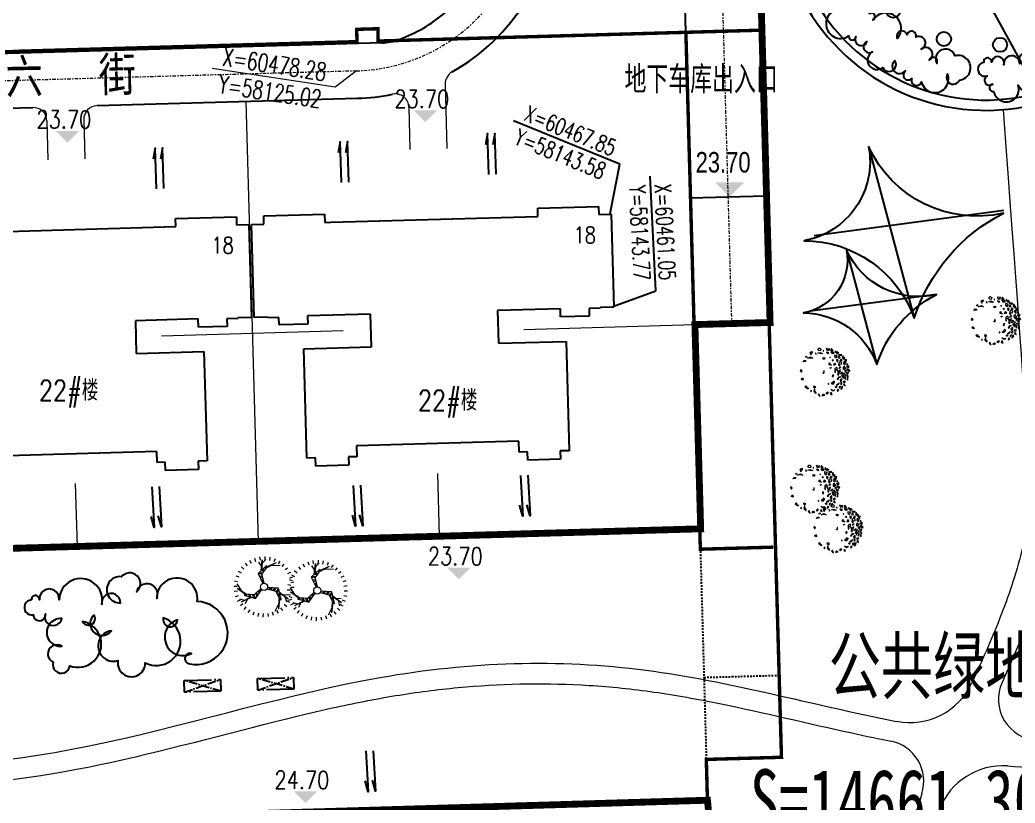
# Model space of a CAD drawing. Header units: inches. Extents: x 393 to 1582, y 246 to 1188.
# Drawn here: x 1064.4 to 1137.2, y 633.9 to 691.2 of the extents above; entities that cross this region are included whole.
import ezdxf

# ---------------------------------------------------------------- set-up
doc = ezdxf.new("R2010")
doc.units = ezdxf.units.IN
doc.header["$MEASUREMENT"] = 0
for name, pattern in [('ACAD_ISO10W100', [18.5, 12, -3, 0.5, -3]), ('CENTERX2', [4, 2.5, -0.5, 0.5, -0.5]), ('CONTINOUS', [0]), ('DASH', [0.35, 0.25, -0.1]), ('DASHED2', [0.375, 0.25, -0.125]), ('DOTE', [2.42, 2, -0.2, 0.02, -0.2])]:
    doc.linetypes.add(name, pattern=pattern)
for name, color, linetype in [('buildcoor', 7, 'Continuous'), ('DIM', 4, 'Continuous'), ('drain', 4, 'Continuous'), ('ELEV', 1, 'Continuous'), ('FRAME', 7, 'Continuous'), ('PUB_TEXT', 7, 'Continuous'), ('ROAD-TEXT', 4, 'Continuous'), ('roadradiu', 3, 'Continuous'), ('rod', 1, 'Continuous'), ('公共绿地', 3, 'Continuous'), ('外墙', 42, 'Continuous'), ('建筑层数', 7, 'Continuous'), ('绿化', 3, 'Continuous'), ('车库边线', 4, 'DOTE')]:
    doc.layers.add(name, color=color, linetype=linetype)
for name, color, linetype, lineweight in [('FENCE', 100, 'Continuous', 18), ('ROAD', 1, 'Continuous', 25), ('ROAD-CENTER', 7, 'CENTERX2', 18), ('ROAD-ZB', 4, 'Continuous', 15), ('walk', 2, 'Continuous', 18), ('围墙', 75, 'FENCELINE1', 15), ('建筑型号', 2, 'Continuous', 18), ('树', 84, 'Continuous', 15)]:
    doc.layers.add(name, color=color, linetype=linetype, lineweight=lineweight)
doc.styles.add('-黑体', font='simhei.ttf', dxfattribs={"width": 0.8})
doc.styles.add('_HZTXT', font='txt.shx', dxfattribs={"width": 0.8, "bigfont": 'hztxt.shx'})
doc.styles.add('DIM_FONT', font='SIMPLEX.shx', dxfattribs={"width": 0.8})
doc.styles.add('FLS', font='', dxfattribs={"width": 0.8})
doc.styles.add('HZ', font='simplex.shx', dxfattribs={"width": 0.7, "bigfont": 'hztxt.shx'})
doc.styles.add('宋体', font='', dxfattribs={"width": 0.7, "height": 1000})
doc.styles.get('FLS').set_extended_font_data('创艺繁隶书')
doc.styles.get('宋体').set_extended_font_data('SimSun')
doc.linetypes.add('FENCELINE1', pattern='A,0.25,-0.1,[133,ltypeshp.shx,S=0.1,R=0,X=-0.1,Y=0],-0.1,1', length=1.45)
doc.dimstyles.new('NORMAL', dxfattribs={"dimtxt": 1.5, "dimasz": 0.3, "dimexe": 0.5, "dimexo": 0.3, "dimgap": 0.3, "dimtad": 1, "dimdec": 1, "dimzin": 1, "dimdsep": 46, "dimtxsty": 'HZ', "dimblk": 'ARCHTICK', "dimcen": 0, "dimclrt": 256, "dimadec": 0, "dimazin": 0, "dimtfac": 1, "dimtdec": 1, "dimtofl": 0, "dimtmove": 0, "dimatfit": 3, "dimldrblk": 'ARCHTICK', "dimfxl": 1, "dimtolj": 2, "dimtzin": 0, "dimarcsym": 0})

# ---------------------------------------------------------------- blocks, each defined once
blk = doc.blocks.new('A$C4EB55EB1')
at = {"layer": '绿化'}
for p, q in [((14.986, 18.355), (0.415, 16.882)), ((15.206, 17.372), (0.516, 15.887)), ((15.416, 16.891), (0.566, 15.39)), ((13.097, 10.319), (9.025, 16.245)), ((13.52, 11.157), (9.96, 16.339)), ((13.859, 11.829), (10.708, 16.415)), ((14.174, 12.452), (11.402, 16.485)), ((14.49, 13.078), (12.101, 16.556)), ((14.718, 13.53), (12.604, 16.607)), ((14.891, 13.872), (12.986, 16.645)), ((15.119, 14.324), (13.489, 16.696)), ((15.38, 14.841), (14.065, 16.754)), ((10.333, 4.843), (2.923, 15.628)), ((10.964, 6.093), (4.316, 15.769)), ((11.603, 7.359), (5.727, 15.911)), ((12.201, 8.544), (7.047, 16.045)), ((12.645, 9.423), (8.027, 16.144)), ((9.265, 2.729), (15.992, 16.052)), ((9.712, 2.503), (16.366, 15.684)), ((8.311, 2.489), (0, 14.585)), ((8.828, 2.619), (0.307, 15.021)), ((10.604, 2.053), (17.205, 15.127))]:
    blk.add_line(p, q, dxfattribs=at)
for points in [[(29.942, 28.85, 1.091309), (30.731, 27.642, 1.091309), (31.091, 26.574, 1.091309), (31.486, 25.97, 1.091309), (32.373, 26.863, 1.091309), (32.762, 27.684, 1.091309), (33.26, 28.113, 1.091309), (31.65, 29.711, 1.091309), (29.721, 30.702, 1.091309), (29.426, 33.409, 1.091309), (28.5, 33.121, 1.091309), (26.141, 34.965, 1.091309), (25.21, 36.102, 1.091309), (22.36, 35.736, 1.091309), (21.257, 35.27, 1.091309), (20.759, 34.84, 1.091309), (22.795, 33.814, 1.091309), (22.94, 33.173, 1.091309), (25.689, 31.793, 1.091309), (27.329, 31.727, 1.091309), (27.688, 31.016, 1.091309), (28.727, 29.844, 1.091309), (29.942, 28.85)], [(12.534, 32.568, 1.091309), (13.64, 32.323, 1.091309), (14.988, 33.895, 1.091309), (16.807, 33.651, 1.091309), (18.343, 32.908, 1.091309), (18.658, 34.228, 1.091309), (19.119, 34.906, 1.091309), (17.299, 35.506, 1.091309), (15.803, 35.287, 1.091309), (14.304, 35.781, 1.091309), (12.958, 33.496, 1.091309), (10.46, 34.2, 1.091309), (8.754, 32.983, 1.091309), (7.693, 30.842, 1.091309), (7.697, 29.773, 1.091309), (8.197, 29.49, 1.091309), (10.041, 31.847, 1.091309), (10.897, 31.922, 1.091309), (12.534, 32.568)], [(5.549, 23.415, 1.091309), (6.728, 22.671, 1.091309), (7.937, 23.459, 1.091309), (7.468, 24.918, 1.091309), (7.892, 25.846, 1.091309), (9.1, 26.99, 1.091309), (9.526, 27.561, 1.091309), (9.306, 29.057, 1.091309), (9.553, 29.806, 1.091309), (10.368, 31.198, 1.091309), (11.114, 31.664, 1.091309), (10.075, 33.192, 1.091309), (7.519, 30.476, 1.091309), (7.344, 29.585, 1.091309), (7.029, 27.909, 1.091309), (5.857, 26.872, 1.091309), (5.256, 25.409, 1.091309), (5.332, 24.198, 1.091309), (5.549, 23.415)], [(32.105, 12.719, 1.091309), (31.718, 11.542, 1.091309), (32.005, 10.973, 1.091309), (31.794, 10.331, 1.091309), (32.189, 9.37, 1.091309), (33.432, 10.621, 1.091309), (34.354, 11.978, 1.091309), (35.7, 14.263, 1.091309), (35.412, 14.832, 1.091309), (35.301, 15.936, 1.091309), (35.833, 16.828, 1.091309), (36.576, 18.363, 1.091309), (35.468, 18.965, 1.091309), (35.784, 20.284, 1.091309), (36.066, 21.14, 1.091309), (35.885, 22.03, 1.091309), (34.06, 23.698, 1.091309), (33.985, 24.909, 1.091309), (32.315, 23.443, 1.091309), (33.745, 22.379, 1.091309), (33.854, 21.631, 1.091309), (33.36, 20.49, 1.091309), (32.686, 19.525, 1.091309), (32.903, 18.742, 1.091309), (33.654, 18.139, 1.091309), (33.343, 15.395, 1.091309), (33.024, 14.788, 1.091309), (32.207, 14.109, 1.091309), (31.71, 13.679, 1.091309), (32.105, 12.719)], [(5.206, 18.97, 1.091309), (5.247, 17.652, 1.091309), (6.349, 18.475, 1.091309), (7.666, 18.871, 1.091309), (8.842, 18.84, 1.091309), (9.624, 19.412, 1.091309), (8.482, 19.907, 1.091309), (6.624, 21.112, 1.091309), (5.303, 21.785, 1.091309), (5.201, 20.395, 1.091309), (5.56, 19.684, 1.091309), (5.206, 18.97)], [(23.476, 4.175, 1.091309), (23.299, 3.64, 1.091309), (24.153, 4.07, 1.091309), (24.941, 3.218, 1.091309), (25.654, 3.22, 1.091309), (26.754, 4.4, 1.091309), (27.5, 5.222, 1.091309), (27.963, 5.188, 1.091309), (29.672, 5.692, 1.091309), (30.595, 6.693, 1.091309), (31.375, 7.978, 1.091309), (30.983, 7.87, 1.091309), (30.589, 8.474, 1.091309), (30.869, 9.686, 1.091309), (30.155, 10.04, 1.091309), (29.231, 9.396, 1.091309), (28.016, 10.033, 1.091309), (27.667, 8.251, 1.091309), (28.168, 7.611, 1.091309), (27.815, 6.541, 1.091309), (26.749, 5.825, 1.091309), (25.785, 6.142, 1.091309), (23.965, 6.742, 1.091309), (23.721, 5.28, 1.091309), (22.831, 5.099, 1.091309), (22.405, 4.528, 1.091309), (23.476, 4.175)], [(12.963, 3.605, 1.091309), (14.036, 2.54, 1.091309), (14.996, 3.292, 1.091309), (15.6, 3.686, 1.091309), (16.637, 2.87, 1.091309), (17.247, 1.838, 1.091309), (18.208, 2.234, 1.091309), (18.739, 3.126, 1.091309), (20.88, 2.421, 1.091309), (21.908, 4.099, 1.091309), (21.159, 3.989, 1.091309), (19.769, 4.091, 1.091309), (18.944, 5.549, 1.091309), (18.023, 3.836, 1.091309), (17.275, 3.727, 1.091309), (16.737, 4.616, 1.091309), (15.843, 5.503, 1.091309), (15.627, 5.93, 1.091309), (15.625, 6.643, 1.091309), (16.475, 8.142, 1.091309), (15.869, 8.104, 1.091309), (15.05, 7.781, 1.091309), (14.127, 6.78, 1.091309), (13.917, 5.782, 1.091309), (13.28, 4.568, 1.091309), (12.426, 4.138, 1.091309), (12.963, 3.605)]]:
    blk.add_lwpolyline(points, format="xyb", close=True, dxfattribs=at)
for centre in [(20.833, 31.812), (15.936, 31.648), (11.793, 29.886), (25.746, 29.932), (8.506, 26.788), (10.367, 27.046), (29.358, 26.43), (31.525, 21.793), (31.68, 16.535), (29.912, 11.965), (26.883, 8.635), (18.123, 6.006), (22.875, 6.553)]:
    blk.add_circle(centre, 0.646, dxfattribs=at)
for centre, radius, start, end in [((19.017, 18.748), 18.754, 238.66969, 190.31567), ((19.041, 18.765), 17.79, 243.21345, 185.77191), ((19.041, 18.765), 8.73, 243.21345, 185.77191), ((19.041, 18.765), 8.112, 243.21345, 185.77191), ((19, 18.736), 4.031, 221.74114, 207.24422), ((19, 18.736), 3.531, 221.74114, 207.24422)]:
    blk.add_arc(centre, radius, start, end, dxfattribs=at)
blk = doc.blocks.new('GPPMTR01')
at = {"color": 0, "linetype": 'ByBlock'}
for points in [[(-0.263, 0.454), (-0.27, 0.431), (-0.248, 0.431), (-0.243, 0.447)], [(-0.215, 0.443), (-0.218, 0.456), (-0.242, 0.475), (-0.199, 0.486), (-0.199, 0.449)], [(-0.166, 0.433), (-0.207, 0.386), (-0.18, 0.371), (-0.137, 0.387), (-0.147, 0.409), (-0.165, 0.407)], [(-0.173, 0.469), (-0.151, 0.518), (-0.12, 0.516), (-0.128, 0.487), (-0.144, 0.498), (-0.151, 0.48), (-0.145, 0.47)], [(-0.127, 0.461), (-0.133, 0.429), (-0.111, 0.428), (-0.096, 0.459)], [(-0.106, 0.53), (-0.073, 0.496), (-0.058, 0.515), (-0.035, 0.504), (-0.038, 0.545), (-0.064, 0.53)], [(-0.038, 0.477), (-0.055, 0.454), (-0.043, 0.424), (-0.032, 0.439)], [(0.007, 0.443), (-0.026, 0.412), (-0.02, 0.382), (0.016, 0.352), (0.045, 0.367), (0.01, 0.386), (0.034, 0.42)], [(0.005, 0.559), (-0.005, 0.523), (0.016, 0.511), (0.051, 0.519)], [(0.01, 0.485), (0.042, 0.462), (0.084, 0.477), (0.066, 0.492), (0.042, 0.485)], [(0.105, 0.53), (0.084, 0.519), (0.099, 0.504), (0.114, 0.511)], [(0.158, 0.447), (0.096, 0.443), (0.105, 0.412), (0.146, 0.393), (0.155, 0.416), (0.14, 0.428)], [(0.131, 0.488), (0.137, 0.5), (0.134, 0.53), (0.173, 0.507), (0.146, 0.481)], [(0.179, 0.477), (0.229, 0.496), (0.25, 0.473), (0.223, 0.458), (0.22, 0.477), (0.202, 0.469), (0.199, 0.458)], [(0.205, 0.439), (0.179, 0.42), (0.194, 0.405), (0.226, 0.416)], [(0.268, 0.45), (0.253, 0.435), (0.241, 0.409), (0.274, 0.428)], [(-0.412, 0.305), (-0.364, 0.304), (-0.367, 0.328), (-0.343, 0.337), (-0.374, 0.364), (-0.382, 0.335)], [(-0.393, 0.241), (-0.408, 0.23), (-0.396, 0.226)], [(-0.354, 0.404), (-0.335, 0.371), (-0.312, 0.378), (-0.293, 0.408)], [(-0.304, 0.31), (-0.343, 0.272), (-0.298, 0.279)], [(-0.298, 0.355), (-0.259, 0.362), (-0.24, 0.402), (-0.263, 0.4), (-0.275, 0.378)], [(-0.215, 0.295), (-0.215, 0.276), (-0.206, 0.283)], [(-0.123, 0.314), (-0.144, 0.295), (-0.135, 0.287), (-0.115, 0.295)], [(-0.064, 0.207), (-0.085, 0.184), (-0.115, 0.203), (-0.115, 0.219), (-0.085, 0.207), (-0.052, 0.226)], [(-0.079, 0.401), (-0.097, 0.371), (-0.064, 0.359), (-0.049, 0.371)], [(-0.032, 0.317), (-0.058, 0.295), (-0.043, 0.264), (-0.023, 0.291)], [(0.045, 0.295), (0.042, 0.249), (0.105, 0.211), (0.119, 0.219), (0.069, 0.245), (0.096, 0.283)], [(0.084, 0.371), (0.072, 0.344), (0.081, 0.321), (0.084, 0.344)], [(0.128, 0.336), (0.137, 0.287), (0.114, 0.272), (0.146, 0.26), (0.158, 0.302)], [(0.179, 0.272), (0.167, 0.245), (0.185, 0.238), (0.199, 0.253)], [(0.199, 0.291), (0.179, 0.352), (0.211, 0.31)], [(0.214, 0.359), (0.274, 0.374), (0.291, 0.409), (0.282, 0.336), (0.247, 0.333)], [(0.25, 0.325), (0.241, 0.298), (0.312, 0.302), (0.282, 0.329)], [(0.253, 0.268), (0.241, 0.226), (0.259, 0.177), (0.274, 0.203), (0.253, 0.219)], [(0.303, 0.268), (0.309, 0.219), (0.336, 0.215), (0.351, 0.234)], [(0.315, 0.416), (0.306, 0.401), (0.318, 0.39), (0.348, 0.393)], [(0.321, 0.363), (0.306, 0.34), (0.327, 0.325), (0.356, 0.325), (0.327, 0.336)], [(0.351, 0.382), (0.348, 0.371), (0.368, 0.355), (0.392, 0.359)], [(0.386, 0.257), (0.368, 0.272), (0.365, 0.287), (0.377, 0.298), (0.401, 0.283)], [(0.401, 0.207), (0.383, 0.219), (0.365, 0.211), (0.368, 0.196), (0.392, 0.192)], [(0.431, 0.26), (0.419, 0.245), (0.436, 0.23), (0.466, 0.249)], [(-0.482, 0.014), (-0.506, 0.025), (-0.514, -0.024), (-0.506, -0.036), (-0.464, -0.036), (-0.47, -0.024), (-0.494, -0.017)], [(-0.482, 0.196), (-0.461, 0.207), (-0.432, 0.177), (-0.452, 0.154), (-0.494, 0.15), (-0.5, 0.177)], [(-0.446, 0.071), (-0.432, 0.055), (-0.414, 0.067)], [(-0.417, 0.109), (-0.411, 0.15), (-0.357, 0.188), (-0.369, 0.162)], [(-0.283, 0.139), (-0.269, 0.181), (-0.239, 0.166), (-0.248, 0.139), (-0.263, 0.15)], [(-0.02, 0.033), (-0.035, 0.025), (-0.026, 0.017), (-0.014, 0.021)], [(-0.02, 0.188), (-0.008, 0.192), (0.001, 0.177), (-0.02, 0.169)], [(0.152, 0.162), (0.137, 0.139), (0.158, 0.12), (0.176, 0.128), (0.161, 0.143)], [(0.25, 0.086), (0.271, 0.063), (0.274, 0.021), (0.303, 0.052), (0.285, 0.109)], [(0.348, 0.173), (0.377, 0.128), (0.356, 0.097), (0.354, 0.128)], [(0.401, 0.078), (0.398, 0.063), (0.374, 0.067), (0.377, 0.09)], [(0.428, 0.025), (0.431, -0.021), (0.377, -0.043), (0.41, -0.013)], [(0.422, 0.166), (0.419, 0.135), (0.439, 0.12), (0.451, 0.139)], [(0.442, 0.203), (0.451, 0.169), (0.487, 0.139), (0.472, 0.181)], [(0.451, 0.074), (0.469, 0.052), (0.484, 0.063), (0.472, 0.093)], [(-0.467, -0.131), (-0.464, -0.157), (-0.482, -0.154), (-0.485, -0.127)], [(-0.437, -0.131), (-0.429, -0.066), (-0.381, -0.04), (-0.408, -0.078)], [(-0.42, -0.26), (-0.432, -0.218), (-0.411, -0.188), (-0.402, -0.214), (-0.411, -0.229)], [(0.256, -0.013), (0.241, -0.028), (0.253, -0.04)], [(0.407, -0.119), (0.389, -0.138), (0.398, -0.176), (0.419, -0.154)], [(0.436, -0.066), (0.442, -0.097), (0.466, -0.097), (0.481, -0.074), (0.46, -0.078)], [(-0.266, -0.366), (-0.304, -0.374), (-0.283, -0.4), (-0.251, -0.393)], [(0.17, -0.286), (0.137, -0.317), (0.149, -0.336), (0.176, -0.321)], [(0.188, -0.431), (0.211, -0.423), (0.188, -0.408)], [(0.205, -0.332), (0.199, -0.343), (0.235, -0.378), (0.294, -0.359), (0.274, -0.34), (0.235, -0.351)], [(0.327, -0.305), (0.333, -0.328), (0.389, -0.313)], [(0.416, -0.218), (0.389, -0.233), (0.392, -0.271), (0.407, -0.248)], [(-0.115, -0.473), (-0.138, -0.438), (-0.106, -0.438), (-0.085, -0.446)], [(0.072, -0.48), (0.042, -0.461), (0.06, -0.45), (0.066, -0.454), (0.096, -0.454), (0.096, -0.438), (0.125, -0.442), (0.114, -0.461)]]:
    blk.add_lwpolyline(points, close=True, dxfattribs=at)
blk.add_circle((0, 0), 0.01, dxfattribs=at)
blk = doc.blocks.new('t2')
for p, q in [((-0.15, 3.3), (-0.13, 2.95)), ((0.43, 3.28), (0.38, 2.92)), ((-2.24, 2.44), (-1.99, 2.17)), ((-1.78, 2.79), (-1.59, 2.49)), ((-1.34, 2.61), (-1.58, 1.52)), ((-1.34, 2.61), (-1.51, 1.47)), ((-1.44, 2), (-0.89, 2.82)), ((-1.27, 3.06), (-1.13, 2.72)), ((-0.72, 3.23), (-0.64, 2.88)), ((0.99, 3.16), (0.88, 2.81)), ((1.53, 2.93), (1.36, 2.62)), ((2.01, 2.62), (1.79, 2.34)), ((2.44, 2.24), (2.17, 1.99)), ((-2.93, 1.53), (-2.62, 1.36)), ((-2.62, 2.01), (-2.34, 1.79)), ((-1.95, 1.1), (-2.53, 1.12)), ((-1.63, 0.77), (-2.5, 1.58)), ((-2.5, 1.58), (-1.63, 0.89)), ((-2.3, 1.92), (-2.2, 1.35)), ((-1.73, 1.61), (-1.56, 0.32)), ((-1.53, 1.47), (-1.73, 1.61)), ((-1.24, 0.62), (-1.53, 1.47)), ((1.06, 1.19), (0.28, 0.27)), ((2.26, 0.7), (1.06, 1.19)), ((1.48, 1.02), (2.62, 1.38)), ((2.62, 1.38), (1.59, 0.97)), ((1.93, 1.14), (2.23, 1.63)), ((2.81, 1.03), (2.27, 1.23)), ((2.79, 1.78), (2.49, 1.59)), ((3.06, 1.27), (2.72, 1.13)), ((-3.28, 0.43), (-2.92, 0.38)), ((-3.16, 0.99), (-2.81, 0.88)), ((-1.56, 0.32), (-0.37, 0.11)), ((-0.31, 0.25), (-1.24, 0.62)), ((0.37, 0.14), (1.16, 0.76)), ((1.16, 0.76), (2.04, 0.59)), ((2.93, -0.14), (2.03, 0.57)), ((2.04, 0.59), (2.26, 0.7)), ((2.93, -0.14), (2.11, 0.61)), ((2.45, 0.24), (2.89, -0.64)), ((3.23, 0.72), (2.88, 0.64)), ((3.3, 0.15), (2.95, 0.13)), ((-3.3, -0.15), (-2.95, -0.13)), ((-3.23, -0.72), (-2.88, -0.64)), ((-0.06, -0.39), (0.08, -1.38)), ((0.5, -1.51), (0.1, -0.38)), ((3.16, -0.99), (2.81, -0.88)), ((3.28, -0.43), (2.92, -0.38)), ((-3.06, -1.27), (-2.72, -1.13)), ((-2.79, -1.78), (-2.49, -1.59)), ((-2.44, -2.24), (-2.17, -1.99)), ((-1.59, -2.47), (-0.52, -2.05)), ((-1.59, -2.47), (-0.52, -2.13)), ((-0.53, -2.3), (0.5, -1.51)), ((-0.51, -2.07), (-0.53, -2.3)), ((0.08, -1.38), (-0.51, -2.07)), ((0.14, -1.8), (-0.12, -2.95)), ((-0.12, -2.95), (0.04, -1.86)), ((2.24, -2.44), (1.99, -2.17)), ((2.62, -2.01), (2.34, -1.79)), ((2.93, -1.53), (2.62, -1.36)), ((-2.01, -2.62), (-1.79, -2.34)), ((-1.02, -2.25), (-1.99, -2.18)), ((-1.53, -2.93), (-1.36, -2.62)), ((-0.99, -3.16), (-0.88, -2.81)), ((-0.52, -2.95), (-0.07, -2.58)), ((-0.43, -3.28), (-0.38, -2.92)), ((0.03, -2.24), (0.29, -2.75)), ((0.15, -3.3), (0.13, -2.95)), ((0.72, -3.23), (0.64, -2.88)), ((1.27, -3.06), (1.13, -2.72)), ((1.78, -2.79), (1.59, -2.49))]:
    blk.add_line(p, q)
at = {"color": 0}
for p, q in [((-1.71, 1.46), (-1.64, 1.54)), ((-1.69, 1.3), (-1.53, 1.47)), ((-1.65, 0.98), (-1.44, 1.2)), ((1.07, 1.18), (1.21, 0.75)), ((1.22, 1.12), (1.35, 0.72)), ((-1.63, 0.82), (-1.39, 1.07)), ((-1.58, 0.5), (-1.3, 0.8)), ((-1.56, 0.34), (-1.25, 0.67)), ((-1.28, 0.27), (-1.03, 0.54)), ((-1.14, 0.24), (-0.91, 0.49)), ((-0.85, 0.19), (-0.66, 0.39)), ((-0.7, 0.16), (-0.54, 0.34)), ((0.49, 0.53), (0.57, 0.29)), ((0.59, 0.64), (0.67, 0.38)), ((0.78, 0.86), (0.88, 0.54)), ((0.88, 0.98), (0.99, 0.62)), ((1.52, 1), (1.62, 0.67)), ((1.67, 0.94), (1.76, 0.65)), ((1.97, 0.81), (2.04, 0.59)), ((2.12, 0.75), (2.15, 0.64)), ((0.21, -0.69), (-0.03, -0.64)), ((0.26, -0.83), (-0.01, -0.77)), ((0.36, -1.11), (0.03, -1.03)), ((-0.28, -2.11), (-0.51, -2.06)), ((-0.02, -1.92), (-0.32, -1.85)), ((0.11, -1.82), (-0.23, -1.74)), ((0.36, -1.62), (-0.05, -1.53)), ((0.41, -1.25), (0.05, -1.17)), ((0.49, -1.52), (0.05, -1.42)), ((-0.41, -2.21), (-0.52, -2.19))]:
    blk.add_line(p, q, dxfattribs=at)
blk.add_circle((0, 0), 0.397)
at = {"style": 'DIM_FONT', "width": 0.8, "flags": 9}
for tag in ['XSIZE', 'YSIZE']:
    blk.add_attdef(tag, (0, 0), '', height=0.000997, rotation=122.3352, dxfattribs=at)
blk = doc.blocks.new('psss')
at = {"layer": 'drain', "ltscale": 3}
for points in [[(-2.979, 0.527), (0.007, 0.531), (-0.808, 0.714)], [(-2.967, -0.004), (0, 0), (-0.815, 0.183)]]:
    blk.add_lwpolyline(points, dxfattribs=at)
blk = doc.blocks.new('_ARCHTICK')
at = {"color": 0, "linetype": 'ByBlock', "const_width": 0.15}
blk.add_lwpolyline([(-0.5, -0.5), (0.5, 0.5)], dxfattribs=at)
blk = doc.blocks.new('*D144')
at = {"layer": 'DEFPOINTS', "color": 0, "ltscale": 0.3, "transparency": 16777216}
for p in [(882.255, 640.128), (1132.977, 454.434)]:
    blk.add_point(p, dxfattribs=at)
at = {"layer": 'roadradiu', "color": 0, "lineweight": -2, "ltscale": 0.3, "transparency": 16777216}
blk.add_line((887.277, 636.409), (882.255, 640.128), dxfattribs=at)
at = {"layer": 'roadradiu', "color": 0, "lineweight": -2, "ltscale": 0.3, "transparency": 16777216, "xscale": 0.3, "yscale": 0.3, "zscale": 0.3, "rotation": 143.4749139216822}
blk.add_blockref('_ARCHTICK', (882.255, 640.128), dxfattribs=at)
at = {"layer": 'roadradiu', "ltscale": 0.3, "transparency": 16777216, "insert": (885.632, 638.934), "char_height": 1.5, "attachment_point": 5, "rotation": 323.47491, "style": 'HZ'}
blk.add_mtext('\\A2;R312.0', dxfattribs=at)
blk = doc.blocks.new('*D108')
at = {"layer": 'DEFPOINTS', "color": 0, "ltscale": 0.3, "transparency": 16777216}
for p in [(1123.957, 1187.983), (1247.519, 525.406)]:
    blk.add_point(p, dxfattribs=at)
at = {"layer": 'roadradiu', "color": 0, "lineweight": -2, "ltscale": 0.3, "transparency": 16777216}
blk.add_line((1246.336, 531.746), (1247.519, 525.406), dxfattribs=at)
at = {"layer": 'roadradiu', "color": 0, "lineweight": -2, "ltscale": 0.3, "transparency": 16777216, "xscale": 0.3, "yscale": 0.3, "zscale": 0.3, "rotation": 280.5635434118076}
blk.add_blockref('_ARCHTICK', (1247.519, 525.406), dxfattribs=at)
at = {"layer": 'roadradiu', "ltscale": 0.3, "transparency": 16777216, "insert": (1247.905, 529.063), "char_height": 1.5, "attachment_point": 5, "rotation": 280.56354, "style": 'HZ'}
blk.add_mtext('\\A2;R674.0', dxfattribs=at)
blk = doc.blocks.new('*D188')
at = {"layer": 'DEFPOINTS', "color": 0, "ltscale": 0.3, "transparency": 16777216}
for p in [(1123.957, 1187.983), (1194.722, 517.708)]:
    blk.add_point(p, dxfattribs=at)
at = {"layer": 'roadradiu', "color": 0, "lineweight": -2, "ltscale": 0.3, "transparency": 16777216}
blk.add_line((1193.358, 530.623), (1194.722, 517.708), dxfattribs=at)
at = {"layer": 'roadradiu', "color": 0, "lineweight": -2, "ltscale": 0.3, "transparency": 16777216, "xscale": 0.3, "yscale": 0.3, "zscale": 0.3, "rotation": 276.0266870917976}
blk.add_blockref('_ARCHTICK', (1194.722, 517.708), dxfattribs=at)
at = {"layer": 'roadradiu', "ltscale": 0.3, "transparency": 16777216, "insert": (1194.709, 527.824), "char_height": 1.5, "attachment_point": 5, "rotation": 276.02669, "style": 'HZ'}
blk.add_mtext('\\A2;R674.0', dxfattribs=at)
blk = doc.blocks.new('*D367')
at = {"layer": 'DEFPOINTS', "color": 0, "ltscale": 0.3, "transparency": 16777216}
for p in [(1102.7, 855.811), (1268.804, 491.93)]:
    blk.add_point(p, dxfattribs=at)
at = {"layer": 'roadradiu', "color": 0, "lineweight": -2, "ltscale": 0.3, "transparency": 16777216}
blk.add_line((1105.544, 849.58), (1102.7, 855.811), dxfattribs=at)
at = {"layer": 'roadradiu', "color": 0, "lineweight": -2, "ltscale": 0.3, "transparency": 16777216, "xscale": 0.5, "yscale": 0.5, "zscale": 0.5, "rotation": 114.5356906864757}
blk.add_blockref('_ARCHTICK', (1102.7, 855.811), dxfattribs=at)
at = {"layer": 'roadradiu', "ltscale": 0.3, "transparency": 16777216, "insert": (1105.285, 852.676), "char_height": 1.5, "attachment_point": 5, "rotation": 294.53569, "style": 'HZ'}
blk.add_mtext('\\A2;R400.0', dxfattribs=at)
blk = doc.blocks.new('*D368')
at = {"layer": 'DEFPOINTS', "color": 0, "ltscale": 0.3, "transparency": 16777216}
for p in [(1082.317, 845.798), (1268.804, 491.93)]:
    blk.add_point(p, dxfattribs=at)
at = {"layer": 'roadradiu', "color": 0, "lineweight": -2, "ltscale": 0.3, "transparency": 16777216}
blk.add_line((1085.511, 839.738), (1082.317, 845.798), dxfattribs=at)
at = {"layer": 'roadradiu', "color": 0, "lineweight": -2, "ltscale": 0.3, "transparency": 16777216, "xscale": 0.5, "yscale": 0.5, "zscale": 0.5, "rotation": 117.7890269071793}
blk.add_blockref('_ARCHTICK', (1082.317, 845.798), dxfattribs=at)
at = {"layer": 'roadradiu', "ltscale": 0.3, "transparency": 16777216, "insert": (1085.076, 842.815), "char_height": 1.5, "attachment_point": 5, "rotation": 297.78903, "style": 'HZ'}
blk.add_mtext('\\A2;R400.0', dxfattribs=at)
blk = doc.blocks.new('*D308')
at = {"layer": 'DEFPOINTS', "color": 0, "ltscale": 0.3, "transparency": 16777216}
for p in [(1065.674, 820.138), (1065.852, 820.235), (1166.289, 636.078)]:
    blk.add_point(p, dxfattribs=at)
at = {"layer": 'DIM', "color": 0, "lineweight": -2, "ltscale": 0.3, "transparency": 16777216}
for p, q in [((1065.589, 820.091), (1065.235, 819.898)), ((1166.111, 635.98), (1065.674, 820.138)), ((1166.026, 635.934), (1165.672, 635.741))]:
    blk.add_line(p, q, dxfattribs=at)
at = {"layer": 'DIM', "color": 0, "lineweight": -2, "ltscale": 0.3, "transparency": 16777216, "xscale": 0.5, "yscale": 0.5, "zscale": 0.5}
for p, rotation in [((1065.674, 820.138), 118.6074258595368), ((1166.111, 635.98), 298.6074258595368)]:
    blk.add_blockref('_ARCHTICK', p, dxfattribs=dict(at, rotation=rotation))
at = {"layer": 'DIM', "ltscale": 0.3, "transparency": 16777216, "insert": (1116.815, 728.562), "char_height": 1.5, "attachment_point": 5, "rotation": 298.60743, "style": 'HZ'}
blk.add_mtext('\\A2;209.8', dxfattribs=at)

msp = doc.modelspace()

# ---------------------------------------------------------------- linework, layer by layer
at = {"layer": 'buildcoor', "color": 0, "ltscale": 0.3}
for points in [[(1108.312, 680.68), (1100.534, 683.853)], [(1107.602, 677.06), (1108.312, 680.68)], [(1110.936, 671.416), (1110.522, 679.806)], [(1107.795, 670.262), (1110.936, 671.416)]]:
    msp.add_lwpolyline(points, dxfattribs=at)
at = {"layer": 'ELEV', "color": 0}
for points in [[(1093.243, 684.604), (1094.94, 684.604), (1094.091, 683.756)], [(1067.062, 683.108), (1068.759, 683.108), (1067.911, 682.26)], [(1115.28, 679.348), (1117.401, 679.348), (1116.341, 678.288)], [(1095.69, 651.164), (1097.387, 651.164), (1096.539, 650.315)], [(1084.473, 634.801), (1086.17, 634.801), (1085.321, 633.952)]]:
    msp.add_solid(points, dxfattribs=at)
at = {"layer": 'FENCE', "color": 0, "ltscale": 0.3}
msp.add_line((1068.635, 652.717), (1068.505, 657.312), dxfattribs=at)
at = {"layer": 'ROAD', "color": 0}
msp.add_line((1118.163, 706.867), (1120.134, 637.299), dxfattribs=at)
at = {"layer": 'ROAD', "color": 0, "ltscale": 0.3}
for p, q in [((1090.902, 689.549), (959.324, 685.823)), ((1070.076, 684.958), (1089.097, 685.497)), ((1043.587, 684.208), (1065.378, 684.825))]:
    msp.add_line(p, q, dxfattribs=at)
at = {"layer": 'ROAD', "color": 0, "linetype": 'DASH', "ltscale": 0.5}
for p, q in [((1114.198, 652.594), (1114.636, 637.143)), ((1114.466, 643.14, -1.024), (1119.964, 643.296, -1.024))]:
    msp.add_line(p, q, dxfattribs=at)
at = {"layer": 'ROAD', "color": 0, "ltscale": 0.3}
for centre, radius, start, end in [((1088.672, 700.491), 15, 299.46076, 356.77728), ((1088.196, 700.498), 11.418, 290.46043, 309.96844), ((1090.789, 693.548), 4, 271.62209, 290.46043), ((1088.672, 700.491), 15, 271.62209, 281.59735)]:
    msp.add_arc(centre, radius, start, end, dxfattribs=at)
at = {"layer": 'ROAD-CENTER', "color": 5, "ltscale": 0.1}
for p, q in [((1115.201, 714.307), (1116.484, 669.019)), ((1089.04, 687.496), (955.135, 683.704))]:
    msp.add_line(p, q, dxfattribs=at)
msp.add_arc((1088.672, 700.491, 0), 13, 271.62209, 28.28626, dxfattribs=at)
at = {"layer": 'ROAD-TEXT', "color": 0, "ltscale": 0.3}
msp.add_line((1114.654, 636.527, -1.024), (1114.809, 631.033, -1.024), dxfattribs=at)
at = {"layer": 'ROAD-ZB', "color": 0, "ltscale": 0.3}
for points in [[(1087.502, 686.319), (1078.502, 687.668)], [(1089.04, 687.496), (1087.502, 686.319)]]:
    msp.add_lwpolyline(points, dxfattribs=at)
at = {"layer": 'rod', "color": 0, "ltscale": 0.3}
msp.add_line((1112.919, 697.727), (1114.198, 652.594), dxfattribs=at)
msp.add_lwpolyline([(1113.473, 678.206), (1118.96, 678.362)], dxfattribs=at)
at = {"layer": 'walk', "color": 0}
for p, q in [((1095.542, 686.531), (1095.663, 681.823, -1.874)), ((1092.888, 684.846), (1092.964, 681.747)), ((1066.406, 683.854), (1066.486, 680.996, -0.937)), ((1069.105, 683.93), (1069.174, 681.072))]:
    msp.add_line(p, q, dxfattribs=at)
for centre, start, end in [((1096.542, 686.56), 119.46076, 181.61609), ((1091.889, 684.817), 1.61609, 101.59735)]:
    msp.add_arc(centre, 1, start, end, dxfattribs=at)
at = {"layer": 'walk', "color": 0, "ltscale": 0.3}
for centre, start, end in [((1070.104, 683.958), 91.62209, 181.61609), ((1065.406, 683.825), 1.61609, 91.62209)]:
    msp.add_arc(centre, 1, start, end, dxfattribs=at)
at = {"layer": '公共绿地', "color": 0, "linetype": 'FENCELINE1', "ltscale": 0.1, "const_width": 0.5}
for points in [[(919.878, 669.636), (926.089, 673.818), (930.189, 676.266), (942.203, 682.187), (943.135, 649.163), (943.135, 649.163), (1114.226, 654.008), (1113.803, 668.945), (1119.301, 669.098), (1118.245, 706.927, -0.044692), (1118.311, 707.995, 0.048467), (1133.212, 719.394, -0.148731), (1136.416, 718.004, 0.062521), (1158.247, 703.71)], [(1128.133, 563.297), (1127.887, 572.804, 0.22585), (1132.401, 583.026), (1131.47, 615.911, 0.074843), (1130.785, 619.72), (1128.571, 623.733), (1124.227, 627.201), (1115.32, 627.959), (1114.721, 634.157), (931.646, 628.733), (930.663, 663.608), (915.566, 663.28)]]:
    msp.add_lwpolyline(points, format="xyb", dxfattribs=at)
at = {"layer": '围墙', "color": 0, "ltscale": 0.2}
for p, q in [((1089.096, 685.497), (1070.076, 684.958)), ((1080.961, 685.266, 0), (1081.869, 653.092, 0)), ((1065.378, 684.825), (1043.587, 684.208)), ((1101.29, 668.592), (1113.803, 668.945)), ((1074.792, 668.128, 0), (1088.087, 668.503, 0)), ((1095.124, 653.467), (1094.995, 658.06)), ((942.947, 649.157), (1114.22, 654.008))]:
    msp.add_line(p, q, dxfattribs=at)
at = {"layer": '外墙', "color": 2, "ltscale": 0.1}
for p, q in [((1082.262, 676.894), (1086.71, 677.02)), ((1086.71, 677.02), (1086.727, 676.42)), ((1102.304, 677.462), (1106.752, 677.588)), ((1102.321, 676.862), (1102.304, 677.462)), ((1106.752, 677.588), (1106.769, 676.988)), ((1106.769, 676.988), (1107.669, 677.014)), ((1107.669, 677.014), (1107.862, 670.216)), ((1075.815, 676.711), (1080.263, 676.837)), ((1075.832, 676.112), (1075.815, 676.711)), ((1080.263, 676.837), (1080.28, 676.238)), ((1080.28, 676.238), (1081.18, 676.263)), ((1081.18, 676.263), (1081.372, 669.466)), ((1081.38, 676.269), (1082.279, 676.294)), ((1081.572, 669.471), (1081.38, 676.269)), ((1082.279, 676.294), (1082.262, 676.894)), ((1086.727, 676.42), (1087.177, 676.433)), ((1087.177, 676.433), (1102.321, 676.862)), ((1060.688, 675.682), (1075.832, 676.112)), ((1090.069, 669.712), (1085.471, 669.582)), ((1090.137, 667.313), (1090.069, 669.712)), ((1103.963, 670.106), (1099.365, 669.976)), ((1099.365, 669.976), (1099.433, 667.577)), ((1103.98, 669.506), (1103.963, 670.106)), ((1106.863, 670.138), (1106.064, 670.115)), ((1106.064, 670.115), (1106.079, 669.566)), ((1107.862, 670.216), (1106.862, 670.188)), ((1106.862, 670.188), (1106.863, 670.138)), ((1077.474, 669.355), (1072.876, 669.225)), ((1072.876, 669.225), (1072.944, 666.826)), ((1077.491, 668.756), (1077.474, 669.355)), ((1080.374, 669.387), (1079.574, 669.365)), ((1079.574, 669.365), (1079.59, 668.815)), ((1081.372, 669.466), (1080.373, 669.437)), ((1080.373, 669.437), (1080.374, 669.387)), ((1082.572, 669.5), (1081.572, 669.471)), ((1082.573, 669.45), (1082.572, 669.5)), ((1083.373, 669.472), (1082.573, 669.45)), ((1083.388, 668.923), (1083.373, 669.472)), ((1085.488, 668.982), (1083.388, 668.923)), ((1085.471, 669.582), (1085.488, 668.982)), ((1106.079, 669.566), (1103.98, 669.506)), ((1079.59, 668.815), (1077.491, 668.756)), ((1099.433, 667.577), (1104.381, 667.717)), ((1104.381, 667.717), (1104.608, 659.72)), ((1072.944, 666.826), (1077.892, 666.966)), ((1077.892, 666.966), (1078.118, 658.969)), ((1085.189, 667.173), (1090.137, 667.313)), ((1085.415, 659.176), (1085.189, 667.173)), ((1100.936, 660.416), (1089.041, 660.079)), ((1100.959, 659.617), (1100.936, 660.416)), ((1074.447, 659.666), (1062.552, 659.329)), ((1074.47, 658.866), (1074.447, 659.666)), ((1089.041, 660.079), (1089.064, 659.28)), ((1101.559, 659.634), (1100.959, 659.617)), ((1101.576, 659.034), (1101.559, 659.634)), ((1104.608, 659.72), (1103.958, 659.702)), ((1103.958, 659.702), (1103.975, 659.102)), ((1075.069, 658.883), (1074.47, 658.866)), ((1075.086, 658.283), (1075.069, 658.883)), ((1078.118, 658.969), (1077.469, 658.951)), ((1077.469, 658.951), (1077.486, 658.351)), ((1086.065, 659.195), (1085.415, 659.176)), ((1086.082, 658.595), (1086.065, 659.195)), ((1089.064, 659.28), (1088.464, 659.263)), ((1088.464, 659.263), (1088.481, 658.663)), ((1103.975, 659.102), (1101.576, 659.034)), ((1077.486, 658.351), (1075.086, 658.283)), ((1088.481, 658.663), (1086.082, 658.595))]:
    msp.add_line(p, q, dxfattribs=at)
at = {"layer": '树', "color": 0}
for centre, radius, start, end in [((1129.518, 644.834), 5, 258.85092, 335.36852), ((1139.004, 641.534), 3, 155.6376, 266.19282), ((1127.543, 635.541), 3, 342.57327, 78.7846), ((1136.341, 631.676), 5, 86.25408, 158.24874)]:
    msp.add_arc(centre, radius, start, end, dxfattribs=at)
for points, knots in [([(1136.35, 684.666), (1138.284, 658.361), (1138.31, 657.766), (1138.305, 656.369), (1138.249, 655.569), (1138.036, 653.958), (1137.882, 653.15), (1137.295, 650.716), (1136.741, 649.08), (1135.48, 645.882), (1134.784, 644.322), (1134.063, 642.75)], [59.694734, 59.694734, 59.694734, 59.694734, 61.663695, 61.663695, 64.339826, 64.339826, 67.015957, 67.015957, 72.36822, 72.36822, 77.404121, 77.404121, 77.404121, 77.404121]), ([(1138.178, 684.932), (1140.269, 658.623), (1140.296, 658.118), (1140.318, 656.886), (1140.292, 656.156), (1140.164, 654.71), (1140.063, 653.989), (1139.797, 652.557), (1139.633, 651.845), (1138.932, 649.224), (1138.233, 647.337), (1137.073, 644.564), (1136.676, 643.666), (1136.271, 642.771)], [59.694734, 59.694734, 59.694734, 59.694734, 61.218031, 61.218031, 63.401652, 63.401652, 65.585272, 65.585272, 67.768893, 67.768893, 73.659234, 73.659234, 76.499327, 76.499327, 76.499327, 76.499327]), ([(1021.571, 643.894), (1022.694, 644.034), (1032.86, 646.213), (1054.79, 630.609), (1084.491, 643.888), (1109.879, 644.697), (1122.341, 641.152), (1128.552, 639.928)], [118.503753, 118.503753, 118.503753, 118.503753, 121.978254, 148.43257, 188.556462, 208.607294, 227.511643, 227.511643, 227.511643, 227.511643]), ([(1021.756, 642.406), (1022.073, 642.445), (1022.386, 642.492), (1023.316, 642.64), (1023.92, 642.749), (1025.043, 642.916), (1025.558, 642.974), (1026.597, 643.038), (1027.116, 643.045), (1028.673, 643.002), (1029.712, 642.884), (1033.225, 642.253), (1035.721, 641.411), (1040.79, 639.473), (1043.36, 638.377), (1047.153, 637.057), (1048.322, 636.689), (1050.362, 636.161), (1051.226, 635.975), (1052.953, 635.677), (1053.818, 635.564), (1056.414, 635.323), (1058.147, 635.291), (1064.526, 635.543), (1069.16, 636.447), (1078.322, 638.636), (1082.852, 639.923), (1088.836, 641.249), (1090.378, 641.556), (1093.437, 642.057), (1094.958, 642.254), (1099.498, 642.682), (1102.496, 642.751), (1107.066, 642.511), (1108.646, 642.364), (1111.808, 641.941), (1113.398, 641.664), (1118.199, 640.716), (1121.445, 639.926), (1125.873, 638.947), (1126.996, 638.708), (1128.127, 638.483)], [118.503753, 118.503753, 118.503753, 118.503753, 119.410298, 119.410298, 121.223388, 121.223388, 122.913299, 122.913299, 124.603211, 124.603211, 127.983034, 127.983034, 135.973194, 135.973194, 143.963353, 143.963353, 147.465283, 147.465283, 149.989228, 149.989228, 152.513172, 152.513172, 157.56106, 157.56106, 171.119775, 171.119775, 184.67849, 184.67849, 189.446354, 189.446354, 194.214218, 194.214218, 203.749945, 203.749945, 208.806243, 208.806243, 213.862541, 213.862541, 223.975137, 223.975137, 227.376637, 227.376637, 227.376637, 227.376637]), ([(1136.668, 636.666), (1139.415, 636.486), (1140.813, 636.42), (1146.146, 636.328), (1150.092, 636.59), (1155.265, 637.472), (1156.562, 637.74), (1159.269, 638.507)], [237.12175, 237.12175, 237.12175, 237.12175, 241.129536, 241.129536, 252.385773, 252.385773, 256.185803, 256.185803, 256.185803, 256.185803]), ([(1130.406, 634.642), (1130.015, 633.397), (1129.93, 633.16), (1129.471, 631.83), (1129.14, 630.727), (1128.606, 628.513), (1128.399, 627.403), (1128.159, 625.643), (1128.09, 624.997), (1128.038, 624.349)], [86.992695, 86.992695, 86.992695, 86.992695, 87.727339, 87.727339, 91.101837, 91.101837, 94.476335, 94.476335, 96.429525, 96.429525, 96.429525, 96.429525])]:
    msp.add_open_spline(points, degree=3, knots=knots, dxfattribs=at)
at = {"layer": '绿化', "color": 0, "linetype": 'ByBlock'}
for p, q in [((1126.511, 681.964), (1129.843, 669.413)), ((1136.4, 677.278), (1122.536, 675.443)), ((1124.891, 674.384), (1127.112, 666.016)), ((1131.471, 671.14), (1122.228, 669.916))]:
    msp.add_line(p, q, dxfattribs=at)
at = {"layer": '绿化', "color": 0, "elevation": -1.024}
msp.add_lwpolyline([(1113.378, 690.329), (1118.617, 690.477)], dxfattribs=at)
at = {"layer": '绿化', "color": 0, "linetype": 'ByBlock'}
for points in [[(1126.511, 681.964, -0.416093), (1121.783, 675.079, -0.315831), (1129.843, 669.413, -0.19936), (1136.381, 677.098, -0.355091), (1126.511, 681.964, -1.247469)], [(1124.891, 674.384, -0.416093), (1121.739, 669.794, -0.315831), (1127.112, 666.016, -0.19936), (1131.471, 671.14, -0.355091), (1124.891, 674.384, -1.247469)]]:
    msp.add_lwpolyline(points, format="xyb", dxfattribs=at)
at = {"layer": '绿化', "color": 0, "linetype": 'CONTINOUS'}
msp.add_lwpolyline([(1065.277, 648.805, 1.091309), (1065.419, 647.726, 1.091309), (1066.295, 647.799, 1.091309), (1067.498, 647.442, 1.091309), (1067.51, 645.416, 1.091309), (1066.869, 644.251, 1.091309), (1068.085, 643.989, 1.091309), (1069.011, 647.235, 1.091309), (1069.845, 647.699, 1.091309), (1071.133, 646.559, 1.091309), (1071.605, 644.374, 1.091309), (1073.603, 644.197, 1.091309), (1074.919, 647.486, 1.091309), (1075.959, 647.344, 1.091309), (1076.972, 644.892, 1.091309), (1076.868, 644.136, 1.091309), (1077.395, 648.689, 1.091309), (1074.439, 648.901, 1.091309), (1072.965, 649.391, 1.091309), (1071.866, 650.506, 1.091309), (1071.796, 648.588, 1.091309), (1070.434, 648.485, 1.091309), (1067.301, 648.818, 1.091309), (1065.857, 648.822, 1.091309), (1065.277, 648.805)], format="xyb", close=True, dxfattribs=at)
at = {"layer": '车库边线', "color": 0}
for p, q in [((1076.457, 642.914, -1.874), (1079.106, 642.989, -1.874)), ((1076.481, 642.064, -1.874), (1076.457, 642.914, -1.874)), ((1079.106, 642.989, -1.874), (1079.13, 642.139, -1.874)), ((1081.805, 643.065, -1.874), (1084.454, 643.14, -1.874)), ((1081.829, 642.215, -1.874), (1081.805, 643.065, -1.874)), ((1084.454, 643.14, -1.874), (1084.478, 642.29, -1.874)), ((1079.13, 642.139, -1.874), (1076.481, 642.064, -1.874)), ((1084.478, 642.29, -1.874), (1081.829, 642.215, -1.874))]:
    msp.add_line(p, q, dxfattribs=at)
at = {"layer": '车库边线', "color": 0, "linetype": 'DASHED2', "const_width": 0.25, "elevation": -1.024}
for points in [[(953.375, 685.795), (1019.667, 687.673), (1019.641, 688.573), (1021.191, 688.616), (1021.216, 687.717), (1089.089, 689.64), (1089.063, 690.54), (1090.613, 690.584), (1090.638, 689.684), (1118.627, 690.477), (1120.134, 637.299), (1114.636, 637.143), (1114.897, 627.947)], [(1113.143, 690.323), (1114.201, 652.517), (1119.506, 652.667)]]:
    msp.add_lwpolyline(points, dxfattribs=at)
at = {"layer": '车库边线', "color": 0, "linetype": 'DASHED2'}
msp.add_lwpolyline([(1114.393, 652.522), (1119.688, 652.672)], dxfattribs=at)
at = {"layer": '车库边线', "color": 0, "ltscale": 0.3, "elevation": -1.874}
for points in [[(1079.13, 642.139), (1076.457, 642.914)], [(1076.481, 642.064), (1079.106, 642.989)], [(1084.478, 642.29), (1081.805, 643.065)], [(1081.829, 642.215), (1084.454, 643.14)]]:
    msp.add_lwpolyline(points, dxfattribs=at)

# ---------------------------------------------------------------- block references
at = {"layer": 'ROAD', "color": 0, "rotation": 91.62464345549249}
for p in [(1099.174, 682.924), (1088.396, 682.329), (1074.869, 681.865)]:
    msp.add_blockref('psss', p, dxfattribs=at)
at = {"layer": 'ROAD', "color": 0, "xscale": -1, "rotation": 93.3095437502972}
for p in [(1101.743, 654.97), (1074.784, 654.145), (1089.509, 654.23), (1090.442, 634.819)]:
    msp.add_blockref('psss', p, dxfattribs=at)
at = {"layer": '树'}
for name, p, xscale, yscale, zscale, rotation in [('GPPMTR01', (1135.717, 669.175), 3.485684247348809, 3.485684247345489, 3.485684247348809, 300.5404110417522), ('GPPMTR01', (1123.212, 665.415), 3.485684247348809, 3.485684247345489, 3.485684247348809, 300.5404110417522), ('GPPMTR01', (1122.486, 656.859), 3.485684247348809, 3.485684247345489, 3.485684247348809, 300.5404110417522), ('GPPMTR01', (1124.194, 653.957), 3.485684247348809, 3.485684247345489, 3.485684247348809, 300.5404110417522), ('t2', (1082.288, 649.768), 0.6671807999634088, 0.6671807998791337, 0.6671808000000001, 66.027374180966), ('t2', (1086.185, 649.5), 0.6671807999634088, 0.6671807998791337, 0.6671808000000001, 66.027374180966)]:
    msp.add_blockref(name, p, dxfattribs=dict(at, xscale=xscale, yscale=yscale, zscale=zscale, rotation=rotation))
at = {"layer": '绿化', "color": 0, "xscale": 0.8074999999963125, "yscale": 0.8075000000026193, "zscale": 0.8075, "rotation": 239.1143747946616}
msp.add_blockref('A$C4EB55EB1', (1129.978, 720.707), dxfattribs=at)

# ---------------------------------------------------------------- texts
at = {"layer": 'buildcoor', "color": 0, "ltscale": 0.3, "style": 'HZ', "width": 0.7}
for s, rotation, p in [('X=60467.85', 337.81, (1101.203, 683.904)), ('Y=58143.58', 337.81, (1100.501, 682.182)), ('Y=58143.77', 272.82, (1108.993, 679.13)), ('X=60461.05', 272.82, (1110.851, 679.221))]:
    msp.add_text(s, height=1.2, rotation=rotation, dxfattribs=at).set_placement(p)
at = {"layer": 'ELEV', "color": 0, "style": 'DIM_FONT', "width": 0.8}
for s, p in [('23.70', (1091.822, 684.806)), ('23.70', (1065.641, 683.31)), ('23.70', (1094.269, 651.366)), ('24.70', (1083.052, 635.003))]:
    msp.add_text(s, height=1.3, rotation=359.67116, dxfattribs=at).set_placement(p)
at = {"layer": 'ELEV', "color": 0, "style": 'FLS', "width": 0.8}
msp.add_text('23.70', height=1.5, dxfattribs=at).set_placement((1113.858, 680.068))
at = {"layer": 'FRAME', "color": 0, "style": '_HZTXT', "width": 0.8}
msp.add_text('地下车库出入口', height=2, dxfattribs=at).set_placement((1108.658, 685.866))
at = {"layer": 'PUB_TEXT', "color": 0, "style": '-黑体', "width": 0.8}
msp.add_text('六   街', height=2.5, rotation=1.23375, dxfattribs=at).set_placement((1063.411, 685.826))
at = {"layer": 'ROAD-ZB', "color": 0, "ltscale": 0.3, "style": 'HZ', "width": 0.7}
for s, p in [('X=60478.28', (1079.193, 687.893)), ('Y=58125.02', (1078.894, 685.901))]:
    msp.add_text(s, height=1.3, rotation=351.47, dxfattribs=at).set_placement(p)
at = {"layer": '公共绿地', "color": 0, "linetype": 'ACAD_ISO10W100', "ltscale": 0.02, "style": '宋体', "width": 0.7}
for s, height, p in [('公共绿地', 4, (1123.585, 641.989)), ('S=14661.30M', 4.5, (1117.834, 631.913))]:
    msp.add_text(s, height=height, rotation=0.05345, dxfattribs=at).set_placement(p)
at = {"layer": '建筑型号', "color": 0, "style": '_HZTXT', "width": 0.8}
for p in [(1065.827, 663.382, -0.937), (1093.548, 662.65, -0.937)]:
    msp.add_text('22#楼', height=1.5, dxfattribs=at).set_placement(p)
at = {"layer": '建筑层数', "color": 0, "style": 'DIM_FONT', "width": 0.8}
for p in [(1104.923, 674.893), (1078.433, 674.146)]:
    msp.add_text('18', height=1.2, dxfattribs=at).set_placement(p)

# ---------------------------------------------------------------- dimensions: what is measured, and where the dimension line sits
at = {"layer": 'DIM', "color": 0, "ltscale": 0.3}
dim = msp.add_aligned_dim(p1=(1166.289, 636.078), p2=(1065.852, 820.235), distance=0.203, dimstyle='NORMAL', override={"dimasz": 0.5, "dimzin": 0}, dxfattribs=at)
dim.commit()
dim.dimension.update_dxf_attribs({"geometry": '*D308', "text_midpoint": (1116.815, 728.562)})
at = {"layer": 'roadradiu', "color": 0, "ltscale": 0.3}
for center, mpoint, override, picture, middle in [((1123.957, 1187.983), (1247.519, 525.406), {"dimzin": 0}, '*D108', (1246.873, 528.871)), ((1123.957, 1187.983), (1194.722, 517.708), {"dimzin": 0}, '*D188', (1193.665, 527.714)), ((1268.804, 491.93), (1102.7, 855.811), {"dimasz": 0.5, "dimzin": 0}, '*D367', (1104.33, 852.24)), ((1268.804, 491.93), (1082.317, 845.798), {"dimasz": 0.5, "dimzin": 0}, '*D368', (1084.147, 842.326)), ((1132.977, 454.434), (882.255, 640.128), {"dimzin": 0}, '*D144', (885.007, 638.09))]:
    dim = msp.add_radius_dim(center=center, mpoint=mpoint, dimstyle='NORMAL', override=override, dxfattribs=at)
    dim.commit()
    dim.dimension.update_dxf_attribs({"geometry": picture, "text_midpoint": middle, "dimtype": 164})

doc.saveas('drawing.dxf')
